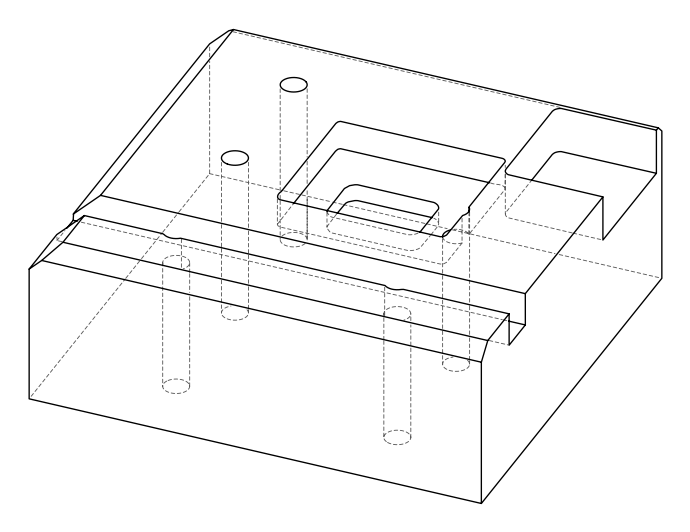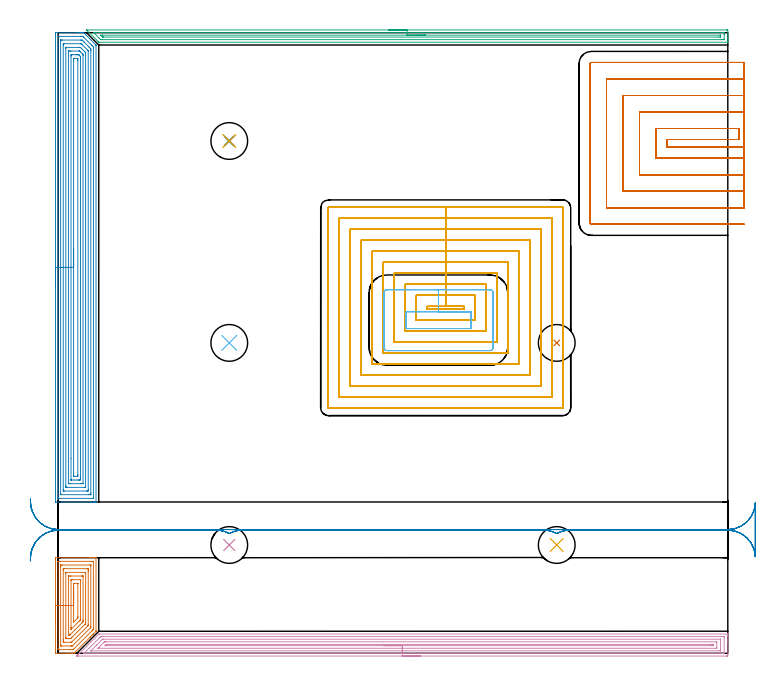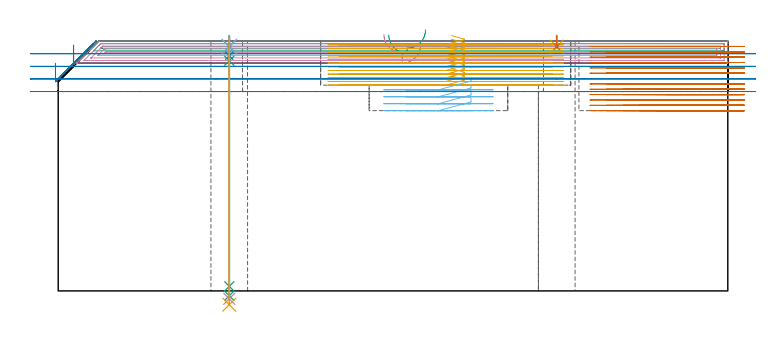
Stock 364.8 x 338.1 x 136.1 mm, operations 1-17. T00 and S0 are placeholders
(PLAN: 33 operations, 25 tool changes, 164.2 min)
(1 AREA_MILL | FG_CHAMFER_SURFACE | UGT0205_001 | 3.52 min | 14696 mm3)
(2 AREA_MILL_1 | FG_CHAMFER_SURFACE_1 | UGT0205_001 | 16.68 min | 64419 mm3)
(3 AREA_MILL_2 | FG_CHAMFER_SURFACE_2 | UGT0205_001 | 8.49 min | 7741 mm3)
(4 AREA_MILL_3 | FG_CHAMFER_SURFACE_3 | UGT0205_001 | 14.15 min | 24964 mm3)
(5 MILL_RECTANGULAR_POCKET | POCKET_RECTANGULAR_STRAIGHT | NXT0201_009 | Follow Part, ap 2, ae 75% | 64.56 min | 383772 mm3)
(6 MILL_RECTANGULAR_POCKET_1 | POCKET_RECTANGULAR_STRAIGHT_1 | UGT0201_008 | Follow Part, ap 4, ae 75% | 2.71 min | 50516 mm3)
(7 MILL_SLOT | SLOT_PARTIAL_RECTANGULAR | NXT0201_011 | Follow Part, ap 3, ae 75% | 37.94 min | 307239 mm3)
(8 MILL_RECTANGULAR_SLOT | SLOT_RECTANGULAR | UGT0201_018 | Follow Part, ap 7.5, ae 75% | 6.89 min | 301139 mm3)
(9 SPOT_DRILL | STEP1HOLE | NXT0321_9005460120000 | 0.05 min | 138 mm3)
(10 SPOT_DRILL_1 | STEP1HOLE_1 | NXT0321_9005460120000 | 0.05 min | 0 mm3)
(11 SPOT_DRILL_2 | STEP1HOLE_2 | NXT0321_9005460120000 | 0.05 min | 0 mm3)
(12 SPOT_DRILL_3 | STEP1HOLE_3 | NXT0321_9005460120000 | 0.05 min | 221 mm3)
(13 SPOT_DRILL_4 | STEP1HOLE_4 | NXT0321_9005460120000 | 0.05 min | 0 mm3)
(14 DRILL_BLIND_HOLE_INTO_CENTER | STEP1HOLE | NXT0301_024 | 0.04 min | 110 mm3)
(15 GUN_DRILL_THROUGH_HOLE | STEP1HOLE | UGT0307_001 | 0.6 min | 2475 mm3)
(16 SPADE_DRILL_TO_ENLARGE_THROUGH_HOLE | STEP1HOLE | UGT0306_003 | 0.57 min | 13849 mm3)
(17 DRILL_TO_ENLARGE_THROUGH_HOLE | STEP1HOLE | UGT0301_007 | 0.58 min | 26054 mm3)
(18 DRILL_BLIND_HOLE_INTO_CENTER_1 | STEP1HOLE_1 | NXT0301_024 | 0.04 min | 0 mm3)
(19 GUN_DRILL_THROUGH_HOLE_1 | STEP1HOLE_1 | UGT0307_001 | 0.6 min | 2145 mm3)
(20 SPADE_DRILL_TO_ENLARGE_THROUGH_HOLE_1 | STEP1HOLE_1 | UGT0306_003 | 0.57 min | 11145 mm3)
(21 DRILL_TO_ENLARGE_THROUGH_HOLE_1 | STEP1HOLE_1 | UGT0301_007 | 0.58 min | 21116 mm3)
(22 DRILL_BLIND_HOLE_INTO_CENTER_2 | STEP1HOLE_2 | NXT0301_024 | 0.04 min | 0 mm3)
(23 GUN_DRILL_THROUGH_HOLE_2 | STEP1HOLE_2 | UGT0307_001 | 0.6 min | 2069 mm3)
(24 SPADE_DRILL_TO_ENLARGE_THROUGH_HOLE_2 | STEP1HOLE_2 | UGT0306_003 | 0.57 min | 11239 mm3)
(25 DRILL_TO_ENLARGE_THROUGH_HOLE_2 | STEP1HOLE_2 | UGT0301_007 | 0.58 min | 21113 mm3)
(26 DRILL_BLIND_HOLE_INTO_CENTER_3 | STEP1HOLE_3 | NXT0301_024 | 0.04 min | 107 mm3)
(27 GUN_DRILL_THROUGH_HOLE_3 | STEP1HOLE_3 | UGT0307_001 | 0.6 min | 2488 mm3)
(28 SPADE_DRILL_TO_ENLARGE_THROUGH_HOLE_3 | STEP1HOLE_3 | UGT0306_003 | 0.57 min | 13907 mm3)
(29 DRILL_TO_ENLARGE_THROUGH_HOLE_3 | STEP1HOLE_3 | UGT0301_007 | 0.58 min | 25990 mm3)
(30 DRILL_BLIND_HOLE_INTO_CENTER_4 | STEP1HOLE_4 | NXT0301_024 | 0.04 min | 0 mm3)
(31 GUN_DRILL_THROUGH_HOLE_4 | STEP1HOLE_4 | UGT0307_001 | 0.6 min | 2190 mm3)
(32 SPADE_DRILL_TO_ENLARGE_THROUGH_HOLE_4 | STEP1HOLE_4 | UGT0306_003 | 0.57 min | 11573 mm3)
(33 DRILL_TO_ENLARGE_THROUGH_HOLE_4 | STEP1HOLE_4 | UGT0301_007 | 0.58 min | 21926 mm3)
(TOOL UGT0205_001 | Chamfer Mill 20 x 3 x 45 deg. | D20 FL50 Z2)
(TOOL NXT0201_009 | ENDMILL 8mm [2P460-0800-NA 1630] | D8 FL26 Z6)
(TOOL UGT0201_008 | End Mill 16 mm | D16 FL32 Z4)
(TOOL NXT0201_011 | ENDMILL 12mm [2P460-1200-NA 1630] | D12 FL38 Z6)
(TOOL UGT0201_018 | End mill 30 mm | D30 FL50 Z4)
(TOOL NXT0321_9005460120000 | NC Spot Drill, 142deg, 12mm, Carbide, Uncoated | D12 PA142 FL30 Z2)
(TOOL NXT0301_024 | Carbide Drill 5.3mm [860.1-0530-027A1-MM 2214] | D5.3 PA140 FL44 Z2)
(TOOL UGT0307_001 | Gun Drill 5 mm | D5 PA130 FL24 Z1)
(TOOL UGT0306_003 | Spade Drill 12.5mm | D12.5 PA132 FL10 Z2)
(TOOL UGT0301_007 | Twist Drill 20 mm | D20 PA118 FL140 Z2)
(OP 1 AREA_MILL)
G17 G21 G94 G90
T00 M6
G54
G17 G0 G90 X-1.5 Y16.05 S1061 M3
G43 Z146.1 H0
Z124.
G94 G1 Y16.088 Z123.128 F250.
Y16.202 Z122.264
Y16.391 Z121.412
Y16.653 Z120.58
Y16.987 Z119.774
Y17.39 Z119.
Y17.858 Z118.264
Y18.39 Z117.572
Y18.979 Z116.929
Y19.622 Z116.34
Y20.314 Z115.809
Y21.05 Z115.34
Y21.824 Z114.937
Y22.63 Z114.603
Y23.462 Z114.341
Y24.313 Z114.152
Y25.178 Z114.038
Y26.05 Z114.
Y51.491
X-1.496 Y51.92 Z114.002
X-1.492 Y52.09 Z114.006
X-1.318 Y52.1 Z114.179
X16.889 Z132.384
X17.49 Z132.984
X18.052 Z133.549
X18.373 Z133.869
X18.934 Z134.43
X19.255 Z134.75
X19.897 Z135.396
X20.264 Z135.763
X20.592 Y52.094 Z136.083
X20.598 Y52.092 Z136.088
X20.6 Y51.937 Z136.1
Y12.213
X20.595 Y11.997 Z136.09
X20.58 Y11.98 Z136.079
X20.578 Y11.978 Z136.078
X19.327 Y10.726 Z134.824
X19.255 Y10.653 Z134.751
X19.053 Y10.453 Z134.553
X19.028 Y10.428 Z134.528
X18.373 Y9.771 Z133.869
X18.2 Y9.6 Z133.7
X18.135 Y9.535 Z133.635
X17.49 Y8.889 Z132.987
X17.347 Y8.747 Z132.847
X8.763 Y0.162 Z124.261
X8.668 Y0.069 Z124.166
X8.606 Y0.01 Z124.103
X8.347 Y0. Z123.846
X7.545 Z123.044
X6.903 Z122.399
X5.7 Z121.197
X5.139 Z120.633
X4.537 Z120.033
X-1.319 Y0.001 Z114.178
X-1.492 Y0.01 Z114.006
X-1.499 Y0.183 Z113.999
X-1.5 Y3.789 Z114.
Y26.05
X-0.086 Z115.414
X-0.085 Y49.912 Z115.415
X-0.084 Y50.014 Z115.416
X-0.081 Y50.065 Z115.419
X-0.08 Y50.083 Z115.42
X-0.051 Y50.09 Z115.449
X0.34 Y50.098 Z115.84
X0.727 Y50.099 Z116.227
X1.22 Y50.1 Z116.72
X18.373 Y50.099 Z133.873
X18.869 Y50.097 Z134.369
X19.081 Y50.09 Z134.581
X19.179 Y50.078 Z134.679
X19.185 Y49.777 Z134.685
Y49.706
X19.186 Y13.999 Z134.686
X19.184 Y13.178 Z134.684
X19.182 Y13.106 Z134.682
X19.179 Y13.059 Z134.679
X19.152 Y13.014 Z134.652
X19.076 Y12.932 Z134.576
X18.959 Y12.811 Z134.459
X18.812 Y12.662 Z134.312
X18.373 Y12.222 Z133.873
X8.544 Y2.394 Z124.044
X8.157 Y2.018 Z123.657
X7.786 Y2.01 Z123.286
X7.291 Y2.002 Z122.791
X6.903 Y2. Z122.403
X6.41 Z121.91
X0.727 Y2.001 Z116.227
X0.231 Y2.003 Z115.731
X0.019 Y2.01 Z115.519
X-0.079 Y2.021 Z115.421
X-0.085 Y2.323 Z115.415
Y2.394
X-0.086 Y26.05 Z115.414
X1.329 Z116.829
Y47.312
X1.332 Y47.921 Z116.832
X1.334 Y48.062 Z116.834
X1.335 Y48.089 Z116.835
X1.374 Y48.093 Z116.874
X1.434 Y48.098 Z116.934
X1.61 Y48.099 Z117.11
X2.315 Y48.1 Z117.815
X17.314 Y48.099 Z132.814
X17.49 Y48.096 Z132.99
X17.667 Y48.09 Z133.167
X17.765 Y48.082 Z133.265
X17.768 Y48.015 Z133.268
X17.769 Y47.921 Z133.269
X17.771 Y47.637 Z133.271
Y14.607
X17.769 Y14.303 Z133.269
X17.767 Y14.151 Z133.267
X17.764 Y14.08 Z133.264
X17.694 Y13.999 Z133.194
X17.594 Y13.894 Z133.094
X17.49 Y13.79 Z132.99
X7.832 Y4.132 Z123.332
X7.786 Y4.089 Z123.286
X7.695 Y4.01 Z123.195
X7.609 Y4.007 Z123.109
X7.433 Y4.003 Z122.933
X7.08 Y4. Z122.58
X6.903 Z122.403
X1.786 Y4.001 Z117.286
X1.61 Y4.004 Z117.11
X1.433 Y4.01 Z116.933
X1.335 Y4.018 Z116.835
X1.332 Y4.085 Z116.832
X1.331 Y4.179 Z116.831
X1.329 Y4.463 Z116.829
Y26.05
X2.743 Z118.243
X2.744 Y45.243 Z118.244
X2.747 Y45.877 Z118.247
X2.75 Y46.085 Z118.25
X3.409 Y46.1 Z118.909
X15.761 Z131.261
X16.156 Y46.094 Z131.656
X16.346 Y46.09 Z131.846
X16.35 Y45.981 Z131.85
X16.356 Y45.498 Z131.856
X16.357 Y45.243 Z131.857
Y44.604
Y15.784
X16.353 Y15.15 Z131.853
X16.35 Y15.118 Z131.85
X16.339 Y15.099 Z131.839
X16.297 Y15.052 Z131.797
X16.142 Y14.891 Z131.642
X7.786 Y6.534 Z123.286
X7.501 Y6.253 Z123.001
X7.299 Y6.057 Z122.799
X7.264 Y6.025 Z122.764
X7.22 Y6.01 Z122.72
X6.868 Y6. Z122.368
X3.339 Z118.839
X2.944 Y6.006 Z118.444
X2.754 Y6.01 Z118.254
X2.75 Y6.119 Z118.25
X2.744 Y6.602 Z118.244
X2.743 Y6.857 Z118.243
Y7.496
Y26.05
X4.157 Z119.657
Y43.659
X4.159 Y43.86 Z119.659
X4.161 Y43.994 Z119.661
X4.164 Y44.091 Z119.664
X4.178 Y44.093 Z119.678
X4.256 Y44.096 Z119.756
X4.504 Y44.099 Z120.004
X14.209 Z129.709
X14.844 Y44.092 Z130.344
X14.928 Y44.09 Z130.428
X14.937 Y43.759 Z130.437
X14.942 Y43.558 Z130.442
X14.943 Y43.457 Z130.443
Y43.357
Y16.576
X14.936 Y16.146 Z130.436
X14.91 Y16.117 Z130.41
X14.844 Y16.045 Z130.344
X14.715 Y15.914 Z130.215
X14.586 Y15.784 Z130.086
X7.445 Y8.643 Z122.945
X7.171 Y8.371 Z122.671
X6.903 Y8.108 Z122.403
X6.83 Y8.041 Z122.33
X6.778 Y8.01 Z122.278
X6.652 Y8.004 Z122.152
X6.021 Y8.001 Z121.521
X5.774 Y8. Z121.274
X5.139 Z120.639
X4.891 Y8.001 Z120.391
X4.256 Y8.008 Z119.756
X4.173 Y8.01 Z119.673
X4.163 Y8.341 Z119.663
X4.158 Y8.542 Z119.658
X4.157 Y8.643 Z119.657
Y8.743
Y26.05
X5.571 Z121.071
X5.572 Y41.899 Z121.072
X5.573 Y42.013 Z121.073
X5.576 Y42.069 Z121.076
X5.578 Y42.089 Z121.078
X5.604 Y42.094 Z121.104
X6.021 Y42.098 Z121.521
X6.48 Y42.1 Z121.98
X6.903 Z122.403
X12.656 Z128.156
X13.079 Y42.097 Z128.579
X13.502 Y42.091 Z129.002
X13.523 Y42.089 Z129.023
X13.524 Y42.072 Z129.024
X13.527 Y42.026 Z129.027
X13.528 Y41.945 Z129.028
X13.529 Y41.824 Z129.029
Y18.007
X13.528 Y17.569 Z129.028
X13.526 Y17.342 Z129.026
X13.522 Y17.229 Z129.022
X13.519 Y17.179 Z129.019
X13.054 Y16.702 Z128.554
X6.78 Y10.428 Z122.28
X6.392 Y10.052 Z121.892
X6.336 Y10.01 Z121.836
X6.232 Y10.007 Z121.732
X6.021 Y10.005 Z121.521
X5.599 Y10.009 Z121.099
X5.577 Y10.01 Z121.077
X5.576 Y10.028 Z121.076
X5.573 Y10.074 Z121.073
X5.572 Y10.155 Z121.072
X5.571 Y10.276 Z121.071
Y26.05
X6.985 Z122.485
X6.986 Y39.803 Z122.486
X6.987 Y39.886 Z122.487
X6.992 Y40.079 Z122.492
X7.364 Y40.093 Z122.864
X7.576 Y40.099 Z123.076
X12.063 Z127.563
X12.082 Y40.097 Z127.582
X12.1 Y40.092 Z127.6
X12.108 Y40.085 Z127.608
X12.11 Y40.067 Z127.61
X12.114 Y39.97 Z127.614
Y18.546
Y18.462
X12.108 Y18.261 Z127.608
X12.106 Y18.215 Z127.606
X12.074 Y18.178 Z127.574
X12.011 Y18.111 Z127.511
X11.837 Y17.934 Z127.337
X11.473 Y17.569 Z126.973
X7.008 Y13.106 Z122.508
X7.002 Z122.502
X6.992 Z122.492
X6.991 Y13.22 Z122.491
X6.986 Y13.915 Z122.486
X6.985 Y13.999 Z122.485
Y26.05
X8.4 Z123.9
Y37.48
X8.401 Y37.751 Z123.901
X8.403 Y37.932 Z123.903
X8.407 Y38.075 Z123.907
X8.411 Y38.091 Z123.911
X8.421 Y38.094 Z123.921
X8.448 Y38.097 Z123.948
X8.668 Y38.1 Z124.168
X10.432 Z125.932
X10.652 Y38.09 Z126.152
X10.694 Y38.085 Z126.194
X10.697 Y38.057 Z126.197
X10.699 Y38.024 Z126.199
X10.7 Y37.989 Z126.2
Y37.83
Y19.976
X10.698 Y19.355 Z126.198
X10.696 Y19.288 Z126.196
X10.694 Y19.258 Z126.194
X10.677 Y19.236 Z126.177
X10.616 Y19.169 Z126.116
X10.432 Y18.98 Z125.932
X8.4 Y16.948 Z123.9
Y26.05
Y26.922 Z123.938
Y27.786 Z124.051
Y28.638 Z124.24
Y29.47 Z124.503
Y30.276 Z124.836
Y31.05 Z125.239
Y31.786 Z125.708
Y32.478 Z126.239
Y33.121 Z126.828
Y33.71 Z127.472
Y34.241 Z128.164
Y34.71 Z128.9
Y35.113 Z129.673
Y35.447 Z130.479
Y35.709 Z131.311
Y35.898 Z132.163
Y36.012 Z133.028
Y36.05 Z133.9
G0 Z146.1
M5
M2
(OP 2 AREA_MILL_1)
G17 G21 G94 G90
T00 M6
G54
G17 G0 G90 X-1.5 Y200.25 S1061 M3
G43 Z146.1 H0
Z124.
G94 G1 Y200.288 Z123.128 F250.
Y200.402 Z122.264
Y200.591 Z121.412
Y200.853 Z120.58
Y201.187 Z119.774
Y201.59 Z119.
Y202.058 Z118.264
Y202.59 Z117.572
Y203.179 Z116.929
Y203.822 Z116.34
Y204.514 Z115.809
Y205.25 Z115.34
Y206.024 Z114.937
Y206.83 Z114.603
Y207.662 Z114.341
Y208.514 Z114.152
Y209.378 Z114.038
Y210.25 Z114.
Y337.488
X-1.495 Y337.918 Z114.003
X-1.492 Y338.09 Z114.006
X-1.315 Y338.1 Z114.182
X10.432 Z125.927
X10.988 Z126.485
X11.315 Z126.811
X11.87 Z127.367
X12.197 Z127.692
X12.85 Z128.35
X13.309 Z128.808
X13.904 Y338.09 Z129.403
X13.961 Y338.036 Z129.46
X14.066 Y337.935 Z129.564
X20.583 Y331.417 Z136.083
X20.599 Y331.391 Z136.093
X20.6 Y331.276 Z136.098
X20.599 Y331.246 Z136.099
X20.6 Y82.565 Z136.1
X20.597 Y82.408 Z136.088
X20.592 Y82.407 Z136.083
X20.257 Y82.4 Z135.757
X19.908 Z135.407
X19.255 Z134.75
X18.046 Z133.543
X17.49 Z132.984
X9.044 Z124.542
X-1.246 Z114.251
X-1.316 Y82.401 Z114.181
X-1.492 Y82.41 Z114.006
X-1.499 Y82.586 Z113.999
X-1.5 Y86.988 Z114.
Y210.25
X-0.086 Z115.414
X-0.085 Y336.011 Z115.415
X-0.084 Y336.062 Z115.416
X-0.081 Y336.086 Z115.419
X-0.079 Y336.09 Z115.421
X-0.058 Y336.093 Z115.442
X0.335 Y336.099 Z115.835
X12.197 Y336.1 Z127.697
X12.688 Y336.098 Z128.188
X13.079 Y336.09 Z128.579
X13.459 Y336.079 Z128.959
X13.847 Y335.702 Z129.347
X18.312 Y331.238 Z133.812
X18.373 Y331.176 Z133.873
X19.178 Y330.345 Z134.678
X19.184 Y329.524 Z134.684
X19.185 Y329.452 Z134.685
Y84.489
X19.184 Y84.438 Z134.684
X19.181 Y84.414 Z134.681
X19.179 Y84.41 Z134.679
X19.158 Y84.408 Z134.658
X18.764 Y84.401 Z134.264
X0.727 Z116.227
X0.235 Y84.403 Z115.735
X0.019 Y84.41 Z115.519
X-0.079 Y84.424 Z115.421
X-0.085 Y84.726 Z115.415
Y84.797
X-0.086 Y210.25 Z115.414
X1.328 Z116.828
X1.329 Y333.308 Z116.829
X1.331 Y333.917 Z116.831
X1.334 Y334.058 Z116.834
X1.335 Y334.085 Z116.835
X1.369 Y334.091 Z116.869
X1.431 Y334.098 Z116.931
X1.61 Y334.099 Z117.11
X2.311 Y334.1 Z117.811
X12.197 Y334.099 Z127.697
X12.902 Y334.096 Z128.402
X12.986 Y334.09 Z128.486
X13.079 Y334.011 Z128.579
X13.181 Y333.917 Z128.681
X13.961 Y333.14 Z129.461
X14.077 Y333.024 Z129.577
X16.608 Y330.493 Z132.108
X16.756 Y330.345 Z132.256
X17.49 Y329.605 Z132.99
X17.637 Y329.452 Z133.137
X17.764 Y329.305 Z133.264
X17.766 Y329.173 Z133.266
X17.77 Y328.559 Z133.27
Y328.276
X17.771 Y87.192 Z133.271
X17.768 Y86.583 Z133.268
X17.766 Y86.442 Z133.266
X17.765 Y86.415 Z133.265
X17.731 Y86.409 Z133.231
X17.669 Y86.403 Z133.169
X17.49 Y86.401 Z132.99
X16.789 Y86.4 Z132.289
X1.79 Y86.401 Z117.29
X1.61 Y86.404 Z117.11
X1.429 Y86.41 Z116.929
X1.335 Y86.422 Z116.835
X1.332 Y86.489 Z116.832
X1.331 Y86.583 Z116.831
X1.329 Y86.867 Z116.829
X1.328 Y210.25 Z116.828
X2.743 Z118.243
Y331.238
X2.746 Y331.874 Z118.246
X2.75 Y332.08 Z118.25
X2.948 Y332.09 Z118.448
X3.374 Y332.1 Z118.874
X3.405 Z118.905
X12.227 Z127.727
X12.44 Y332.095 Z127.94
X12.544 Y332.09 Z128.044
X12.749 Y331.893 Z128.249
X13.079 Y331.571 Z128.579
X16.092 Y328.559 Z131.592
X16.215 Y328.432 Z131.715
X16.312 Y328.328 Z131.812
X16.35 Y328.275 Z131.85
X16.352 Y328.24 Z131.852
X16.356 Y327.922 Z131.856
X16.357 Y89.262 Z131.857
X16.354 Y88.626 Z131.854
X16.35 Y88.42 Z131.85
X16.151 Y88.41 Z131.651
X15.726 Y88.4 Z131.226
X15.695 Z131.195
X3.344 Z118.844
X2.943 Y88.405 Z118.443
X2.75 Y88.41 Z118.25
X2.747 Y88.522 Z118.247
X2.743 Y89.008 Z118.243
Y210.25
X4.157 Z119.657
Y329.654
X4.158 Y329.855 Z119.658
X4.161 Y329.989 Z119.661
X4.164 Y330.088 Z119.664
X4.178 Y330.091 Z119.678
X4.256 Y330.095 Z119.756
X4.499 Y330.099 Z119.999
X11.557 Z127.057
X11.877 Y330.094 Z127.377
X12.036 Y330.09 Z127.536
X12.116 Y330.074 Z127.616
X12.197 Y329.997 Z127.697
X12.749 Y329.452 Z128.249
X14.535 Y327.666 Z130.035
X14.844 Y327.355 Z130.344
X14.913 Y327.281 Z130.413
X14.928 Y327.263 Z130.428
X14.935 Y327.205 Z130.435
X14.939 Y327.073 Z130.439
X14.942 Y326.873 Z130.442
X14.943 Y90.846 Z130.443
X14.941 Y90.645 Z130.441
X14.939 Y90.511 Z130.439
X14.936 Y90.412 Z130.436
X14.922 Y90.41 Z130.422
X14.844 Y90.405 Z130.344
X14.601 Y90.401 Z130.101
X4.896 Z120.396
X4.256 Y90.408 Z119.756
X4.172 Y90.41 Z119.672
X4.163 Y90.746 Z119.663
X4.158 Y90.947 Z119.658
X4.157 Y91.048 Z119.657
Y91.148
Y210.25
X5.571 Z121.071
Y327.894
X5.573 Y328.008 Z121.073
X5.575 Y328.064 Z121.075
X5.578 Y328.085 Z121.078
X5.6 Y328.092 Z121.1
X6.021 Y328.098 Z121.521
X6.475 Y328.1 Z121.975
X6.903 Z122.403
X11.315 Z126.815
X11.457 Y328.098 Z126.957
X11.571 Y328.095 Z127.071
X11.646 Y328.09 Z127.146
X11.694 Y328.046 Z127.194
X12.085 Y327.666 Z127.585
X13.079 Y326.673 Z128.579
X13.47 Y326.273 Z128.97
X13.516 Y326.224 Z129.016
X13.521 Y326.152 Z129.021
X13.525 Y326.032 Z129.025
X13.527 Y325.881 Z129.027
X13.529 Y92.606 Z129.029
X13.527 Y92.492 Z129.027
X13.525 Y92.436 Z129.025
X13.522 Y92.415 Z129.022
X13.5 Y92.408 Z129.
X13.079 Y92.402 Z128.579
X12.625 Y92.4 Z128.125
X12.197 Z127.697
X6.449 Z121.949
X6.021 Y92.404 Z121.521
X5.594 Y92.41 Z121.094
X5.577 Y92.414 Z121.077
X5.575 Y92.433 Z121.075
X5.572 Y92.48 Z121.072
X5.571 Y92.56 Z121.071
Y92.682
Y210.25
X6.985 Z122.485
Y324.905
X6.986 Y325.796 Z122.486
X6.987 Y325.881 Z122.487
X6.992 Y326.073 Z122.492
X7.352 Y326.09 Z122.852
X7.571 Y326.098 Z123.071
X9.55 Y326.1 Z125.05
X10.216 Z125.716
X10.432 Y326.099 Z125.932
X11.105 Y326.093 Z126.605
X11.207 Y326.084 Z126.707
X11.315 Y325.984 Z126.815
X11.422 Y325.881 Z126.922
X11.532 Y325.768 Z127.032
X11.759 Y325.532 Z127.259
X12.107 Y325.167 Z127.607
X12.111 Y325.074 Z127.611
X12.112 Y324.988 Z127.612
X12.114 Y324.179 Z127.614
X12.115 Y95.595 Z127.615
X12.114 Y94.704 Z127.614
X12.112 Y94.619 Z127.612
X12.108 Y94.427 Z127.608
X11.748 Y94.41 Z127.248
X11.529 Y94.402 Z127.029
X11.315 Y94.401 Z126.815
X10.649 Y94.4 Z126.149
X8.668 Z124.168
X7.12 Z122.62
X7.039 Y94.402 Z122.539
X7.018 Y94.404 Z122.518
X7. Y94.409 Z122.5
X6.992 Y94.416 Z122.492
X6.99 Y94.437 Z122.49
X6.986 Y94.535 Z122.486
X6.985 Y106.194 Z122.485
Y210.25
X8.4 Z123.9
Y323.202
X8.401 Y323.472 Z123.901
X8.407 Y324.095 Z123.907
X8.663 Y324.1 Z124.163
X10.427 Z125.927
X10.693 Y324.095 Z126.193
X10.697 Y323.827 Z126.197
X10.699 Y323.202 Z126.199
X10.7 Y322.931 Z126.2
Y97.298
X10.699 Y97.028 Z126.199
X10.693 Y96.405 Z126.193
X10.437 Y96.4 Z125.937
X8.668 Z124.168
X8.407 Y96.405 Z123.907
X8.403 Y96.674 Z123.903
X8.4 Y97.298 Z123.9
Y97.569
Y210.25
Y211.122 Z123.938
Y211.986 Z124.051
Y212.838 Z124.24
Y213.67 Z124.503
Y214.476 Z124.836
Y215.25 Z125.239
Y215.986 Z125.708
Y216.678 Z126.239
Y217.321 Z126.828
Y217.91 Z127.472
Y218.442 Z128.164
Y218.91 Z128.9
Y219.313 Z129.673
Y219.647 Z130.479
Y219.909 Z131.311
Y220.098 Z132.163
Y220.212 Z133.028
Y220.25 Z133.9
G0 Z146.1
M5
M2
(OP 3 AREA_MILL_2)
G17 G21 G94 G90
T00 M6
G54
G17 G0 G90 X180.1 Y339.6 S1061 M3
G43 Z146.1 H0
Z139.4
G94 G1 X180.138 Z138.528 F250.
X180.252 Z137.663
X180.441 Z136.812
X180.703 Z135.98
X181.037 Z135.174
X181.44 Z134.4
X181.908 Z133.664
X182.44 Z132.972
X183.029 Z132.329
X183.672 Z131.74
X184.364 Z131.208
X185.1 Z130.74
X185.874 Z130.337
X186.68 Z130.003
X187.512 Z129.741
X188.364 Z129.552
X189.228 Z129.438
X190.1 Z129.4
X364.19
X364.498 Y339.598
X364.79 Y339.593 Z129.403
X364.8 Y339.298 Z129.699
Y336.685 Z132.309
Y335.263 Z133.734
Y334.073 Z134.922
Y333.435 Z135.564
Y333.121 Z135.878
X364.798 Y333.009 Z135.983
X364.79 Y332.903 Z136.088
X364.636 Y332.9 Z136.1
X22.259
X22.105 Y332.903 Z136.089
X22.027 Y332.971 Z136.025
X21.813 Y333.187 Z135.812
X21.797 Y333.202 Z135.797
X15.832 Y339.167 Z129.831
X15.7 Y339.298 Z129.698
X15.564 Y339.435 Z129.562
X15.422 Y339.573 Z129.417
X15.41 Y339.592 Z129.397
X15.411 Y339.595 Z129.395
X15.535 Y339.6 Z129.4
X190.1
Y338.186 Z130.814
X361.759
X362.405 Y338.185 Z130.815
X362.655 Y338.183 Z130.817
X362.753 Y338.179 Z130.821
X362.791 Y338.174 Z130.826
X362.793 Y338.154 Z130.846
X362.798 Y338.043 Z130.957
X362.8 Y337.556 Z131.444
Y337.171 Z131.829
X362.799 Y334.559 Z134.441
X362.795 Y334.43 Z134.57
X362.79 Y334.332 Z134.668
X362.726 Y334.321 Z134.679
X362.405 Y334.317 Z134.683
X362.156 Y334.315 Z134.685
X361.512 Y334.314 Z134.686
X361.265
X24.045 Y334.315 Z134.685
X23.796 Y334.316 Z134.684
X23.152 Y334.321 Z134.679
X22.512 Y334.944 Z134.056
X22.259 Y335.192 Z133.808
X19.894 Y337.556 Z131.444
X19.581 Y337.871 Z131.129
X19.302 Y338.159 Z130.841
X19.287 Y338.18 Z130.82
X19.316 Y338.181 Z130.819
X19.404 Y338.184 Z130.816
X19.581 Y338.185 Z130.815
X19.828 Y338.186 Z130.814
X190.1
Y336.772 Z132.228
X360.619 Y336.771 Z132.229
X360.707 Y336.768 Z132.232
X360.764 Y336.765 Z132.235
X360.791 Y336.76 Z132.24
X360.793 Y336.744 Z132.256
X360.796 Y336.685 Z132.315
X360.799 Y336.51 Z132.49
X360.79 Y335.815 Z133.185
X360.786 Y335.735 Z133.265
X360.704 Y335.731 Z133.269
X360.619 Y335.73 Z133.27
X359.815 Y335.728 Z133.272
X24.849 Y335.729 Z133.271
X24.673 Y335.731 Z133.269
X24.32 Y335.736 Z133.264
X24.168 Y335.743 Z133.257
X24.142 Y335.766 Z133.234
X24.086 Y335.815 Z133.185
X24.045 Y335.855 Z133.145
X23.216 Y336.685 Z132.315
X23.152 Y336.753 Z132.247
X23.151 Y336.767 Z132.233
X23.152 Y336.768 Z132.232
X23.957 Y336.771 Z132.229
X24.045 Y336.772 Z132.228
X190.1
X190.972 Z132.267
X191.836 Z132.38
X192.688 Z132.569
X193.52 Z132.832
X194.326 Z133.165
X195.1 Z133.568
X195.836 Z134.037
X196.528 Z134.568
X197.171 Z135.157
X197.76 Z135.801
X198.292 Z136.493
X198.76 Z137.228
X199.163 Z138.002
X199.497 Z138.808
X199.759 Z139.64
X199.948 Z140.492
X200.062 Z141.357
X200.1 Z142.228
G0 Z146.1
M5
M2
(OP 4 AREA_MILL_3)
G17 G21 G94 G90
T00 M6
G54
G17 G0 G90 X197.45 Y-1.5 S1061 M3
G43 Z146.1 H0
Z134.1
G94 G1 X197.412 Z133.228 F250.
X197.298 Z132.364
X197.109 Z131.512
X196.847 Z130.68
X196.513 Z129.874
X196.11 Z129.1
X195.642 Z128.364
X195.11 Z127.672
X194.521 Z127.029
X193.878 Z126.44
X193.186 Z125.908
X192.45 Z125.44
X191.676 Z125.037
X190.87 Z124.703
X190.038 Z124.441
X189.186 Z124.252
X188.322 Z124.138
X187.45 Z124.1
X10.486
X10.262 Y-1.499 Z124.101
X10.154 Y-1.496 Z124.104
X10.11 Y-1.492 Z124.106
X10.262 Y-1.337 Z124.261
X10.425 Y-1.172 Z124.423
X10.585 Y-1.014 Z124.583
X10.708 Y-0.891 Z124.707
X10.862 Y-0.736 Z124.859
X11.011 Y-0.588 Z125.01
X11.154 Y-0.445 Z125.153
X11.298 Y-0.299 Z125.296
X11.438 Y-0.161 Z125.437
X11.601 Y0.002 Z125.6
X11.735 Y0.137 Z125.733
X11.865 Y0.266 Z125.864
X17.841 Y6.241 Z131.841
X21.882 Y10.283 Z135.88
X22.042 Y10.442 Z136.032
X22.106 Y10.5 Z136.084
X22.312 Z136.1
X364.638
X364.79 Y10.498 Z136.088
X364.797 Y10.383 Z135.976
X364.8 Y10.262 Z135.862
Y9.932 Z135.531
Y9.299 Z134.894
Y7.238 Z132.835
Y5.809 Z131.405
X364.799 Y-0.578 Z125.019
X364.794 Y-1.172 Z124.425
X364.79 Y-1.493 Z124.104
X364.525 Y-1.497 Z124.101
X364.192 Y-1.5 Z124.1
X187.45
Y-0.086 Z125.514
X14.657 Y-0.085 Z125.515
X14.279 Y-0.084 Z125.516
X14.056 Y-0.082 Z125.518
X13.988 Y-0.079 Z125.521
X14.017 Y-0.043 Z125.557
X14.069 Y0.014 Z125.614
X14.279 Y0.229 Z125.829
X22.837 Y8.787 Z134.387
X22.96 Y8.908 Z134.508
X23.061 Y9.004 Z134.604
X23.128 Y9.066 Z134.666
X23.205 Y9.079 Z134.679
X23.428 Y9.082 Z134.682
X24.098 Y9.085 Z134.685
X24.316 Y9.086 Z134.686
X362.626 Y9.085 Z134.685
X362.753 Y9.084 Z134.684
X362.783 Y9.082 Z134.682
X362.79 Y9.079 Z134.679
X362.794 Y9.071 Z134.671
X362.797 Y9.045 Z134.645
X362.8 Y8.915 Z134.515
Y0.189 Z125.789
X362.798 Y0.061 Z125.661
X362.793 Y-0.042 Z125.558
X362.79 Y-0.071 Z125.529
X362.781 Y-0.079 Z125.521
X362.743 Y-0.08 Z125.52
X362.407 Y-0.084 Z125.516
X362.188 Y-0.086 Z125.514
X361.514
X187.45
Y1.328 Z126.928
X17.969 Y1.329 Z126.929
X17.862 Y1.33 Z126.93
X17.849 Y1.331 Z126.931
X17.846 Y1.334 Z126.934
Y1.339 Z126.939
X17.849 Y1.349 Z126.949
X21.01 Y4.511 Z130.111
X24.075 Y7.576 Z133.176
X24.098 Y7.598 Z133.198
X24.152 Y7.645 Z133.245
X24.176 Y7.664 Z133.264
X24.195 Y7.666 Z133.266
X24.291 Y7.669 Z133.269
X24.484 Y7.671 Z133.271
X360.621
X360.741 Y7.67 Z133.27
X360.775 Y7.667 Z133.267
X360.788 Y7.665 Z133.265
X360.791 Y7.658 Z133.258
X360.797 Y7.612 Z133.212
X360.799 Y7.554 Z133.154
X360.8 Y2.144 Z127.744
X360.796 Y1.446 Z127.046
X360.793 Y1.359 Z126.959
X360.79 Y1.341 Z126.941
X360.778 Y1.335 Z126.935
X360.738 Y1.332 Z126.932
X360.621 Y1.33 Z126.93
X359.849 Y1.328 Z126.928
X187.45
Y2.743 Z128.343
X21.878
X21.791 Y2.744 Z128.344
X21.756 Y2.746 Z128.346
X21.715 Y2.749 Z128.349
X21.738 Y2.777 Z128.377
X21.787 Y2.832 Z128.432
X22.14 Y3.191 Z128.791
X22.225 Y3.276 Z128.876
X24.873 Y5.924 Z131.524
X24.99 Y6.039 Z131.639
X25.212 Y6.25 Z131.85
X25.428 Y6.253 Z131.853
X25.883 Y6.256 Z131.856
X26.317 Y6.257 Z131.857
X358.67
X358.713 Y6.256 Z131.856
X358.756 Y6.254 Z131.854
X358.785 Y6.251 Z131.851
X358.79 Y6.216 Z131.816
X358.8 Y5.845 Z131.445
Y5.809 Z131.409
Y3.191 Z128.791
X358.792 Y2.773 Z128.373
X358.79 Y2.753 Z128.353
X358.758 Y2.75 Z128.35
X358.677 Y2.746 Z128.346
X358.555 Y2.743 Z128.343
X187.45
Y4.157 Z129.757
X25.787
X25.617 Y4.159 Z129.759
X25.576 Y4.161 Z129.761
X25.569 Y4.163 Z129.763
Y4.165 Z129.765
X25.584 Y4.184 Z129.784
X25.67 Y4.272 Z129.872
X25.76 Y4.362 Z129.962
X25.883 Y4.484 Z130.084
X26.115 Y4.71 Z130.31
X26.197 Y4.787 Z130.387
X26.255 Y4.836 Z130.436
X26.776 Y4.843 Z130.443
X356.254
X356.584 Y4.841 Z130.441
X356.749 Y4.838 Z130.438
X356.783 Y4.836 Z130.436
X356.79 Y4.813 Z130.413
X356.793 Y4.764 Z130.364
X356.798 Y4.311 Z129.911
X356.793 Y4.187 Z129.787
X356.791 Y4.17 Z129.77
X356.77 Y4.164 Z129.764
X356.685 Y4.161 Z129.761
X356.509 Y4.159 Z129.759
X356.158 Y4.157 Z129.757
X356.063
X187.45
X186.578 Z129.795
X185.714 Z129.909
X184.862 Z130.098
X184.03 Z130.36
X183.224 Z130.694
X182.45 Z131.097
X181.714 Z131.565
X181.022 Z132.096
X180.379 Z132.686
X179.79 Z133.329
X179.258 Z134.021
X178.79 Z134.757
X178.387 Z135.531
X178.053 Z136.337
X177.791 Z137.169
X177.602 Z138.02
X177.488 Z138.885
X177.45 Z139.757
G0 Z146.1
M5
M2
(OP 5 MILL_RECTANGULAR_POCKET)
G17 G21 G94 G90
T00 M6
G54
G17 G0 G90 X214.14 Y187.5 S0 M3
G43 Z146.1 H1
Z139.1
G94 G1 X221.2 Z137.208 F250.
Y189. Z136.806
X211.1 Z134.1
X201. F500.
Y187.5
X221.2
Y189.
X211.1
Y195.
X195.
Y181.5
X227.2
Y195.
X211.1
Y201.
X189.
Y175.5
X233.2
Y201.
X211.1
Y207.
X183.
Y169.5
X239.2
Y207.
X211.1
Y213.
X177.
Y163.5
X245.2
Y213.
X211.1
Y219.
X171.
Y157.5
X251.2
Y219.
X211.1
Y225.
X165.
Y151.5
X257.2
Y225.
X211.1
Y231.
X159.
Y145.5
X263.2
Y162.602
Y231.
X211.1
Y237.
X153.
Y139.5
X269.2
Y162.602
Y237.
X211.1
Y243.
X147.3
G3 X147. Y242.7 R0.3
G1 Y133.8
G3 X147.3 Y133.5 R0.3
G1 X274.9
G3 X275.2 Y133.8 R0.3
G1 Y242.7
G3 X274.9 Y243. R0.3
G1 X211.1
X210.1
G0 X214.14 Y187.5 Z137.1
G1 X221.2 Z135.208 F250.
Y189. Z134.806
X211.1 Z132.1
X201. F500.
Y187.5
X221.2
Y189.
X211.1
Y195.
X195.
Y181.5
X227.2
Y195.
X211.1
Y201.
X189.
Y175.5
X233.2
Y201.
X211.1
Y207.
X183.
Y169.5
X239.2
Y207.
X211.1
Y213.
X177.
Y163.5
X245.2
Y213.
X211.1
Y219.
X171.
Y157.5
X251.2
Y219.
X211.1
Y225.
X165.
Y151.5
X257.2
Y162.602
Y225.
X211.1
Y231.
X159.
Y145.5
X263.2
Y162.602
Y231.
X211.1
Y237.
X153.
Y139.5
X269.2
Y162.602
Y237.
X211.1
Y243.
X147.3
G3 X147. Y242.7 R0.3
G1 Y133.8
G3 X147.3 Y133.5 R0.3
G1 X274.9
G3 X275.2 Y133.8 R0.3
G1 Y242.7
G3 X274.9 Y243. R0.3
G1 X211.1
X210.1
G0 X214.14 Y187.5 Z135.1
G1 X221.2 Z133.208 F250.
Y189. Z132.806
X211.1 Z130.1
X201. F500.
Y187.5
X221.2
Y189.
X211.1
Y195.
X195.
Y181.5
X227.2
Y195.
X211.1
Y201.
X189.
Y175.5
X233.2
Y201.
X211.1
Y207.
X183.
Y169.5
X239.2
Y207.
X211.1
Y213.
X177.
Y163.5
X245.2
Y213.
X211.1
Y219.
X171.
Y157.5
X251.2
Y219.
X211.1
Y225.
X165.
Y151.5
X257.2
Y162.602
Y225.
X211.1
Y231.
X159.
Y145.5
X263.2
Y162.602
Y231.
X211.1
Y237.
X153.
Y139.5
X269.2
Y162.602
Y237.
X211.1
Y243.
X147.3
G3 X147. Y242.7 R0.3
G1 Y133.8
G3 X147.3 Y133.5 R0.3
G1 X274.9
G3 X275.2 Y133.8 R0.3
G1 Y242.7
G3 X274.9 Y243. R0.3
G1 X211.1
X210.1
G0 X214.14 Y187.5 Z133.1
G1 X221.2 Z131.208 F250.
Y189. Z130.806
X211.1 Z128.1
X201. F500.
Y187.5
X221.2
Y189.
X211.1
Y195.
X195.
Y181.5
X227.2
Y195.
X211.1
Y201.
X189.
Y175.5
X233.2
Y201.
X211.1
Y207.
X183.
Y169.5
X239.2
Y207.
X211.1
Y213.
X177.
Y163.5
X245.2
Y213.
X211.1
Y219.
X171.
Y157.5
X251.2
Y219.
X211.1
Y225.
X165.
Y151.5
X257.2
Y162.602
Y225.
X211.1
Y231.
X159.
Y145.5
X263.2
Y162.602
Y231.
X211.1
Y237.
X153.
Y139.5
X269.2
Y162.602
Y237.
X211.1
Y243.
X147.3
G3 X147. Y242.7 R0.3
G1 Y133.8
G3 X147.3 Y133.5 R0.3
G1 X274.9
G3 X275.2 Y133.8 R0.3
G1 Y242.7
G3 X274.9 Y243. R0.3
G1 X211.1
X210.1
G0 X214.14 Y187.5 Z131.1
G1 X221.2 Z129.208 F250.
Y189. Z128.806
X211.1 Z126.1
X201. F500.
Y187.5
X221.2
Y189.
X211.1
Y195.
X195.
Y181.5
X227.2
Y195.
X211.1
Y201.
X189.
Y175.5
X233.2
Y201.
X211.1
Y207.
X183.
Y169.5
X239.2
Y207.
X211.1
Y213.
X177.
Y163.5
X245.2
Y213.
X211.1
Y219.
X171.
Y157.5
X251.2
Y219.
X211.1
Y225.
X165.
Y151.5
X257.2
Y162.602
Y225.
X211.1
Y231.
X159.
Y145.5
X263.2
Y162.602
Y231.
X211.1
Y237.
X153.
Y139.5
X269.2
Y162.602
Y237.
X211.1
Y243.
X147.3
G3 X147. Y242.7 R0.3
G1 Y133.8
G3 X147.3 Y133.5 R0.3
G1 X274.9
G3 X275.2 Y133.8 R0.3
G1 Y242.7
G3 X274.9 Y243. R0.3
G1 X211.1
X210.1
G0 X214.14 Y187.5 Z129.1
G1 X221.2 Z127.208 F250.
Y189. Z126.806
X211.1 Z124.1
X201. F500.
Y187.5
X221.2
Y189.
X211.1
Y195.
X195.
Y181.5
X227.2
Y195.
X211.1
Y201.
X189.
Y175.5
X233.2
Y201.
X211.1
Y207.
X183.
Y169.5
X239.2
Y207.
X211.1
Y213.
X177.
Y163.5
X245.2
Y213.
X211.1
Y219.
X171.
Y157.5
X251.2
Y219.
X211.1
Y225.
X165.
Y151.5
X257.2
Y162.602
Y225.
X211.1
Y231.
X159.
Y145.5
X263.2
Y162.602
Y231.
X211.1
Y237.
X153.
Y139.5
X269.2
Y162.602
Y237.
X211.1
Y243.
X147.3
G3 X147. Y242.7 R0.3
G1 Y133.8
G3 X147.3 Y133.5 R0.3
G1 X274.9
G3 X275.2 Y133.8 R0.3
G1 Y242.7
G3 X274.9 Y243. R0.3
G1 X211.1
X210.1
G0 X214.14 Y187.5 Z127.1
G1 X221.2 Z125.208 F250.
Y189. Z124.806
X211.1 Z122.1
X201. F500.
Y187.5
X221.2
Y189.
X211.1
Y195.
X195.
Y181.5
X227.2
Y195.
X211.1
Y201.
X189.
Y175.5
X233.2
Y201.
X211.1
Y207.
X183.
Y169.5
X239.2
Y207.
X211.1
Y213.
X177.
Y163.5
X245.2
Y213.
X211.1
Y219.
X171.
Y157.5
X251.2
Y219.
X211.1
Y225.
X165.
Y151.5
X257.2
Y162.602
Y225.
X211.1
Y231.
X159.
Y145.5
X263.2
Y162.602
Y231.
X211.1
Y237.
X153.
Y139.5
X269.2
Y162.602
Y237.
X211.1
Y243.
X147.3
G3 X147. Y242.7 R0.3
G1 Y133.8
G3 X147.3 Y133.5 R0.3
G1 X274.9
G3 X275.2 Y133.8 R0.3
G1 Y242.7
G3 X274.9 Y243. R0.3
G1 X211.1
X210.1
G0 X214.14 Y187.5 Z125.1
G1 X221.2 Z123.208 F250.
Y189. Z122.806
X211.1 Z120.1
X201. F500.
Y187.5
X221.2
Y189.
X211.1
Y195.
X195.
Y181.5
X227.2
Y195.
X211.1
Y201.
X189.
Y175.5
X233.2
Y201.
X211.1
Y207.
X183.
Y169.5
X239.2
Y207.
X211.1
Y213.
X177.
Y163.5
X245.2
Y213.
X211.1
Y219.
X171.
Y157.5
X251.2
Y219.
X211.1
Y225.
X165.
Y151.5
X257.2
Y162.602
Y225.
X211.1
Y231.
X159.
Y145.5
X263.2
Y162.602
Y231.
X211.1
Y237.
X153.
Y139.5
X269.2
Y162.602
Y237.
X211.1
Y243.
X147.3
G3 X147. Y242.7 R0.3
G1 Y133.8
G3 X147.3 Y133.5 R0.3
G1 X274.9
G3 X275.2 Y133.8 R0.3
G1 Y242.7
G3 X274.9 Y243. R0.3
G1 X211.1
X210.1
G0 X214.14 Y187.5 Z123.1
G1 X221.2 Z121.208 F250.
Y189. Z120.806
X211.1 Z118.1
X201. F500.
Y187.5
X221.2
Y189.
X211.1
Y195.
X195.
Y181.5
X227.2
Y195.
X211.1
Y201.
X189.
Y175.5
X233.2
Y201.
X211.1
Y207.
X183.
Y169.5
X239.2
Y207.
X211.1
Y213.
X177.
Y163.5
X245.2
Y213.
X211.1
Y219.
X171.
Y157.5
X251.2
Y219.
X211.1
Y225.
X165.
Y151.5
X257.2
Y162.602
Y225.
X211.1
Y231.
X159.
Y145.5
X263.2
Y162.602
Y231.
X211.1
Y237.
X153.
Y139.5
X269.2
Y162.602
Y237.
X211.1
Y243.
X147.3
G3 X147. Y242.7 R0.3
G1 Y133.8
G3 X147.3 Y133.5 R0.3
G1 X274.9
G3 X275.2 Y133.8 R0.3
G1 Y242.7
G3 X274.9 Y243. R0.3
G1 X211.1
X210.1
G0 X214.14 Y187.5 Z121.1
G1 X221.2 Z119.208 F250.
Y189. Z118.806
X211.1 Z116.1
X201. F500.
Y187.5
X221.2
Y189.
X211.1
Y195.
X195.
Y181.5
X227.2
Y195.
X211.1
Y201.
X189.
Y175.5
X233.2
Y201.
X211.1
Y207.
X183.
Y169.5
X239.2
Y207.
X211.1
Y213.
X177.
Y163.5
X245.2
Y213.
X211.1
Y219.
X171.
Y157.5
X251.2
Y219.
X211.1
Y225.
X165.
Y151.5
X257.2
Y162.602
Y225.
X211.1
Y231.
X159.
Y145.5
X263.2
Y162.602
Y231.
X211.1
Y237.
X153.
Y139.5
X269.2
Y162.602
Y237.
X211.1
Y243.
X147.3
G3 X147. Y242.7 R0.3
G1 Y133.8
G3 X147.3 Y133.5 R0.3
G1 X274.9
G3 X275.2 Y133.8 R0.3
G1 Y242.7
G3 X274.9 Y243. R0.3
G1 X211.1
X210.1
G0 X214.14 Y187.5 Z119.1
G1 X221.2 Z117.208 F250.
Y189. Z116.806
X211.1 Z114.1
X201. F500.
Y187.5
X221.2
Y189.
X211.1
Y195.
X195.
Y181.5
X227.2
Y195.
X211.1
Y201.
X189.
Y175.5
X233.2
Y201.
X211.1
Y207.
X183.
Y169.5
X239.2
Y207.
X211.1
Y213.
X177.
Y163.5
X245.2
Y213.
X211.1
Y219.
X171.
Y157.5
X251.2
Y219.
X211.1
Y225.
X165.
Y151.5
X257.2
Y162.602
Y225.
X211.1
Y231.
X159.
Y145.5
X263.2
Y162.602
Y231.
X211.1
Y237.
X153.
Y139.5
X269.2
Y162.602
Y237.
X211.1
Y243.
X147.3
G3 X147. Y242.7 R0.3
G1 Y133.8
G3 X147.3 Y133.5 R0.3
G1 X274.9
G3 X275.2 Y133.8 R0.3
G1 Y242.7
G3 X274.9 Y243. R0.3
G1 X211.1
X210.1
G0 X214.14 Y187.5 Z117.1
G1 X221.2 Z115.208 F250.
Y189. Z114.806
X211.1 Z112.1
X201. F500.
Y187.5
X221.2
Y189.
X211.1
Y195.
X195.
Y181.5
X227.2
Y195.
X211.1
Y201.
X189.
Y175.5
X233.2
Y201.
X211.1
Y207.
X183.
Y169.5
X239.2
Y207.
X211.1
Y213.
X177.
Y163.5
X245.2
Y213.
X211.1
Y219.
X171.
Y157.5
X251.2
Y219.
X211.1
Y225.
X165.
Y151.5
X257.2
Y162.602
Y225.
X211.1
Y231.
X159.
Y145.5
X263.2
Y162.602
Y231.
X211.1
Y237.
X153.
Y139.5
X269.2
Y162.602
Y237.
X211.1
Y243.
X147.3
G3 X147. Y242.7 R0.3
G1 Y133.8
G3 X147.3 Y133.5 R0.3
G1 X274.9
G3 X275.2 Y133.8 R0.3
G1 Y242.7
G3 X274.9 Y243. R0.3
G1 X211.1
X210.1
G0 Z146.1
M5
M2
(OP 6 MILL_RECTANGULAR_POCKET_1)
G17 G21 G94 G90
T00 M6
G54
G17 G0 G90 X224.9 Y178.509 S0 M3
G43 Z146.1 H0
Z116.36
G94 G1 Y186.1 Z114.326 F250.
X207.15 Z109.57
X189.4 F500.
Y176.9
X224.9
Y186.1
X207.15
Y198.1
X179.1
G3 X177.4 Y196.4 R1.7
G1 Y166.6
G3 X179.1 Y164.9 R1.7
G1 X235.2
G3 X236.9 Y166.6 R1.7
G1 Y196.4
G3 X235.2 Y198.1 R1.7
G1 X207.15
X206.15
G0 X224.9 Y178.509 Z112.57
G1 Y186.1 Z110.536 F250.
X207.15 Z105.78
X189.4 F500.
Y176.9
X224.9
Y186.1
X207.15
Y198.1
X179.1
G3 X177.4 Y196.4 R1.7
G1 Y166.6
G3 X179.1 Y164.9 R1.7
G1 X235.2
G3 X236.9 Y166.6 R1.7
G1 Y196.4
G3 X235.2 Y198.1 R1.7
G1 X207.15
X206.15
G0 X224.9 Y178.509 Z108.78
G1 Y186.1 Z106.746 F250.
X207.15 Z101.99
X189.4 F500.
Y176.9
X224.9
Y186.1
X207.15
Y198.1
X179.1
G3 X177.4 Y196.4 R1.7
G1 Y166.6
G3 X179.1 Y164.9 R1.7
G1 X235.2
G3 X236.9 Y166.6 R1.7
G1 Y196.4
G3 X235.2 Y198.1 R1.7
G1 X207.15
X206.15
G0 X224.9 Y178.509 Z104.99
G1 Y186.1 Z102.956 F250.
X207.15 Z98.2
X189.4 F500.
Y176.9
X224.9
Y186.1
X207.15
Y198.1
X179.1
G3 X177.4 Y196.4 R1.7
G1 Y166.6
G3 X179.1 Y164.9 R1.7
G1 X235.2
G3 X236.9 Y166.6 R1.7
G1 Y196.4
G3 X235.2 Y198.1 R1.7
G1 X207.15
X206.15
G0 Z146.1
M5
M2
(OP 7 MILL_SLOT)
G17 G21 G94 G90
T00 M6
G54
G17 G0 G90 X373.8 Y275.7 S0 M3
G43 Z146.1 H1
Z133.185
G94 G1 X370.8 F250.
X331.7 F500.
Y279.9
X370.8
Y285.9
X325.7
Y269.7
X370.8
X373.8 F250.
Y294.9
X370.8
X316.7 F500.
Y260.7
X370.8
X373.8 F250.
Y303.9
X370.8
X307.7 F500.
Y251.7
X370.8
X373.8 F250.
Y312.9
X370.8
X298.7 F500.
Y242.7
X370.8
X373.8 F250.
Y321.9
X370.8
X290.6 F500.
G3 X289.7 Y321. R0.9
G1 Y234.6
G3 X290.6 Y233.7 R0.9
G1 X370.8
X373.8 F250.
G0 Y275.7 Z130.269
G1 X370.8
X331.7 F500.
Y279.9
X370.8
Y285.9
X325.7
Y269.7
X370.8
X373.8 F250.
Y294.9
X370.8
X316.7 F500.
Y260.7
X370.8
X373.8 F250.
Y303.9
X370.8
X307.7 F500.
Y251.7
X370.8
X373.8 F250.
Y312.9
X370.8
X298.7 F500.
Y242.7
X370.8
X373.8 F250.
Y321.9
X370.8
X290.6 F500.
G3 X289.7 Y321. R0.9
G1 Y234.6
G3 X290.6 Y233.7 R0.9
G1 X370.8
X373.8 F250.
G0 Y275.7 Z127.354
G1 X370.8
X331.7 F500.
Y279.9
X370.8
Y285.9
X325.7
Y269.7
X370.8
X373.8 F250.
Y294.9
X370.8
X316.7 F500.
Y260.7
X370.8
X373.8 F250.
Y303.9
X370.8
X307.7 F500.
Y251.7
X370.8
X373.8 F250.
Y312.9
X370.8
X298.7 F500.
Y242.7
X370.8
X373.8 F250.
Y321.9
X370.8
X290.6 F500.
G3 X289.7 Y321. R0.9
G1 Y234.6
G3 X290.6 Y233.7 R0.9
G1 X370.8
X373.8 F250.
G0 Y275.7 Z124.438
G1 X370.8
X331.7 F500.
Y279.9
X370.8
Y285.9
X325.7
Y269.7
X370.8
X373.8 F250.
Y294.9
X370.8
X316.7 F500.
Y260.7
X370.8
X373.8 F250.
Y303.9
X370.8
X307.7 F500.
Y251.7
X370.8
X373.8 F250.
Y312.9
X370.8
X298.7 F500.
Y242.7
X370.8
X373.8 F250.
Y321.9
X370.8
X290.6 F500.
G3 X289.7 Y321. R0.9
G1 Y234.6
G3 X290.6 Y233.7 R0.9
G1 X370.8
X373.8 F250.
G0 Y275.7 Z121.523
G1 X370.8
X331.7 F500.
Y279.9
X370.8
Y285.9
X325.7
Y269.7
X370.8
X373.8 F250.
Y294.9
X370.8
X316.7 F500.
Y260.7
X370.8
X373.8 F250.
Y303.9
X370.8
X307.7 F500.
Y251.7
X370.8
X373.8 F250.
Y312.9
X370.8
X298.7 F500.
Y242.7
X370.8
X373.8 F250.
Y321.9
X370.8
X290.6 F500.
G3 X289.7 Y321. R0.9
G1 Y234.6
G3 X290.6 Y233.7 R0.9
G1 X370.8
X373.8 F250.
G0 Y275.7 Z118.608
G1 X370.8
X331.7 F500.
Y279.9
X370.8
Y285.9
X325.7
Y269.7
X370.8
X373.8 F250.
Y294.9
X370.8
X316.7 F500.
Y260.7
X370.8
X373.8 F250.
Y303.9
X370.8
X307.7 F500.
Y251.7
X370.8
X373.8 F250.
Y312.9
X370.8
X298.7 F500.
Y242.7
X370.8
X373.8 F250.
Y321.9
X370.8
X290.6 F500.
G3 X289.7 Y321. R0.9
G1 Y234.6
G3 X290.6 Y233.7 R0.9
G1 X370.8
X373.8 F250.
G0 Y275.7 Z115.692
G1 X370.8
X331.7 F500.
Y279.9
X370.8
Y285.9
X325.7
Y269.7
X370.8
X373.8 F250.
Y294.9
X370.8
X316.7 F500.
Y260.7
X370.8
X373.8 F250.
Y303.9
X370.8
X307.7 F500.
Y251.7
X370.8
X373.8 F250.
Y312.9
X370.8
X298.7 F500.
Y242.7
X370.8
X373.8 F250.
Y321.9
X370.8
X290.6 F500.
G3 X289.7 Y321. R0.9
G1 Y234.6
G3 X290.6 Y233.7 R0.9
G1 X370.8
X373.8 F250.
G0 Y275.7 Z112.777
G1 X370.8
X331.7 F500.
Y279.9
X370.8
Y285.9
X325.7
Y269.7
X370.8
X373.8 F250.
Y294.9
X370.8
X316.7 F500.
Y260.7
X370.8
X373.8 F250.
Y303.9
X370.8
X307.7 F500.
Y251.7
X370.8
X373.8 F250.
Y312.9
X370.8
X298.7 F500.
Y242.7
X370.8
X373.8 F250.
Y321.9
X370.8
X290.6 F500.
G3 X289.7 Y321. R0.9
G1 Y234.6
G3 X290.6 Y233.7 R0.9
G1 X370.8
X373.8 F250.
G0 Y275.7 Z109.862
G1 X370.8
X331.7 F500.
Y279.9
X370.8
Y285.9
X325.7
Y269.7
X370.8
X373.8 F250.
Y294.9
X370.8
X316.7 F500.
Y260.7
X370.8
X373.8 F250.
Y303.9
X370.8
X307.7 F500.
Y251.7
X370.8
X373.8 F250.
Y312.9
X370.8
X298.7 F500.
Y242.7
X370.8
X373.8 F250.
Y321.9
X370.8
X290.6 F500.
G3 X289.7 Y321. R0.9
G1 Y234.6
G3 X290.6 Y233.7 R0.9
G1 X370.8
X373.8 F250.
G0 Y275.7 Z106.946
G1 X370.8
X331.7 F500.
Y279.9
X370.8
Y285.9
X325.7
Y269.7
X370.8
X373.8 F250.
Y294.9
X370.8
X316.7 F500.
Y260.7
X370.8
X373.8 F250.
Y303.9
X370.8
X307.7 F500.
Y251.7
X370.8
X373.8 F250.
Y312.9
X370.8
X298.7 F500.
Y242.7
X370.8
X373.8 F250.
Y321.9
X370.8
X290.6 F500.
G3 X289.7 Y321. R0.9
G1 Y234.6
G3 X290.6 Y233.7 R0.9
G1 X370.8
X373.8 F250.
G0 Y275.7 Z104.031
G1 X370.8
X331.7 F500.
Y279.9
X370.8
Y285.9
X325.7
Y269.7
X370.8
X373.8 F250.
Y294.9
X370.8
X316.7 F500.
Y260.7
X370.8
X373.8 F250.
Y303.9
X370.8
X307.7 F500.
Y251.7
X370.8
X373.8 F250.
Y312.9
X370.8
X298.7 F500.
Y242.7
X370.8
X373.8 F250.
Y321.9
X370.8
X290.6 F500.
G3 X289.7 Y321. R0.9
G1 Y234.6
G3 X290.6 Y233.7 R0.9
G1 X370.8
X373.8 F250.
G0 Y275.7 Z101.115
G1 X370.8
X331.7 F500.
Y279.9
X370.8
Y285.9
X325.7
Y269.7
X370.8
X373.8 F250.
Y294.9
X370.8
X316.7 F500.
Y260.7
X370.8
X373.8 F250.
Y303.9
X370.8
X307.7 F500.
Y251.7
X370.8
X373.8 F250.
Y312.9
X370.8
X298.7 F500.
Y242.7
X370.8
X373.8 F250.
Y321.9
X370.8
X290.6 F500.
G3 X289.7 Y321. R0.9
G1 Y234.6
G3 X290.6 Y233.7 R0.9
G1 X370.8
X373.8 F250.
G0 Y275.7 Z98.2
G1 X370.8
X331.7 F500.
Y279.9
X370.8
Y285.9
X325.7
Y269.7
X370.8
X373.8 F250.
Y294.9
X370.8
X316.7 F500.
Y260.7
X370.8
X373.8 F250.
Y303.9
X370.8
X307.7 F500.
Y251.7
X370.8
X373.8 F250.
Y312.9
X370.8
X298.7 F500.
Y242.7
X370.8
X373.8 F250.
Y321.9
X370.8
X290.6 F500.
G3 X289.7 Y321. R0.9
G1 Y234.6
G3 X290.6 Y233.7 R0.9
G1 X370.8
X373.8 F250.
G0 Z146.1
M5
M2
(OP 8 MILL_RECTANGULAR_SLOT)
G17 G21 G94 G90
T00 M6
G54
G17 G0 G90 X-15.135 Y54.32 S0 M3
G43 Z146.1 H0
Z129.225
G94 G1 X-14.126 Y57.145 F250.
G2 X0. Y67.1 R15. F500.
G1 X85.962
G2 X93.2 Y65.238 R15.
X100.438 Y67.1 R15.
G1 X264.362
G2 X271.6 Y65.238 R15.
X278.838 Y67.1 R15.
G1 X364.8
G2 X379.79 Y52.648 R15.
G1 X379.8
Y81.852
X379.79
G2 X364.8 Y67.4 R15.
G1 X0.
G2 X-14.126 Y77.355 R15.
G1 X-15.135 Y80.18 F250.
G0 X-15.155 Y54.183 Z122.35
G1 X-14.171 Y57.017
G2 X0. Y67.1 R15. F500.
G1 X85.962
G2 X93.2 Y65.238 R15.
X100.438 Y67.1 R15.
G1 X264.362
G2 X271.6 Y65.238 R15.
X278.838 Y67.1 R15.
G1 X364.8
G2 X379.79 Y52.648 R15.
G1 X379.8
Y81.852
X379.79
G2 X364.8 Y67.4 R15.
G1 X0.
G2 X-14.171 Y77.483 R15.
G1 X-15.155 Y80.317 F250.
G0 X-15.221 Y50.574 Z115.475
G1 X-14.929 Y53.56
G2 X0. Y67.1 R15. F500.
G1 X85.962
G2 X93.2 Y65.238 R15.
X100.438 Y67.1 R15.
G1 X264.362
G2 X271.6 Y65.238 R15.
X278.838 Y67.1 R15.
G1 X364.8
G2 X379.79 Y52.648 R15.
G1 X379.8
Y81.852
X379.79
G2 X364.8 Y67.4 R15.
G1 X0.
G2 X-14.927 Y80.924 R15.
G1 X-15.222 Y83.909 F250.
G0 X-15.16 Y50.054 Z108.6
G1 X-14.97 Y53.048
G2 X0. Y67.1 R15. F500.
G1 X85.962
G2 X93.2 Y65.238 R15.
X100.438 Y67.1 R15.
G1 X264.362
G2 X271.6 Y65.238 R15.
X278.838 Y67.1 R15.
G1 X364.8
G2 X379.79 Y52.648 R15.
G1 Y81.852
G2 X364.8 Y67.4 R15.
G1 X0.
G2 X-14.97 Y81.452 R15.
G1 X-15.16 Y84.446 F250.
G0 Z146.1
M5
M2
(OP 9 SPOT_DRILL)
G17 G21 G94 G90
T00 M6
G54
G17 G0 G90 X93.2 Y279.1 S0 M3
G43 Z146.1 H0
G94 G81 G98 Z133.1 F250. R139.1
G80
M5
M2
(OP 10 SPOT_DRILL_1)
G17 G21 G94 G90
T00 M6
G54
G17 G0 G90 X93.2 Y59. S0 M3
G43 Z146.1 H0
G94 G81 G98 Z133.1 F250. R139.1
G80
M5
M2
(OP 11 SPOT_DRILL_2)
G17 G21 G94 G90
T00 M6
G54
G17 G0 G90 X271.6 Y59. S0 M3
G43 Z146.1 H0
G94 G81 G98 Z133.1 F250. R139.1
G80
M5
M2
(OP 12 SPOT_DRILL_3)
G17 G21 G94 G90
T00 M6
G54
G17 G0 G90 X93.2 Y169.1 S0 M3
G43 Z146.1 H0
G94 G81 G98 Z133.1 F250. R139.1
G80
M5
M2
(OP 13 SPOT_DRILL_4)
G17 G21 G94 G90
T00 M6
G54
G17 G0 G90 X271.6 Y169.1 S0 M3
G43 Z146.1 H0
G94 G81 G98 Z133.1 F250. R139.1
G80
M5
M2
(OP 14 DRILL_BLIND_HOLE_INTO_CENTER)
G17 G21 G94 G90
T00 M6
G54
G17 G0 G90 X93.2 Y279.1 S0 M3
G43 Z146.1 H1
G94 G81 G98 Z128.15 F250. R138.1
G80
M5
M2
(OP 15 GUN_DRILL_THROUGH_HOLE)
G17 G21 G94 G90
T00 M6
G54
G17 G0 G90 X93.2 Y279.1 M8
G43 Z146.1 H0
Z133.86
S716 M3
G94 G1 Z125.394 F125. M26
G4 X.084
Z2.5 F250.
G4 X.084
Z-2.666 F125.
G4 X.084
M5
M9
G0 Z133.86
Z146.1
M2
(OP 16 SPADE_DRILL_TO_ENLARGE_THROUGH_HOLE)
G17 G21 G94 G90
T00 M6
G54
G17 G0 G90 X93.2 Y279.1 S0 M3
G43 Z146.1 H0
G94 G73 G98 Z-4.283 F250. Q11.699 R138.1
G80
M5
M2
(OP 17 DRILL_TO_ENLARGE_THROUGH_HOLE)
G17 G21 G94 G90
T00 M6
G54
G17 G0 G90 X93.2 Y279.1 S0 M3
G43 Z146.1 H0
G94 G73 G98 Z-7.509 F250. Q17.951 R138.1
G80
M5
M2
